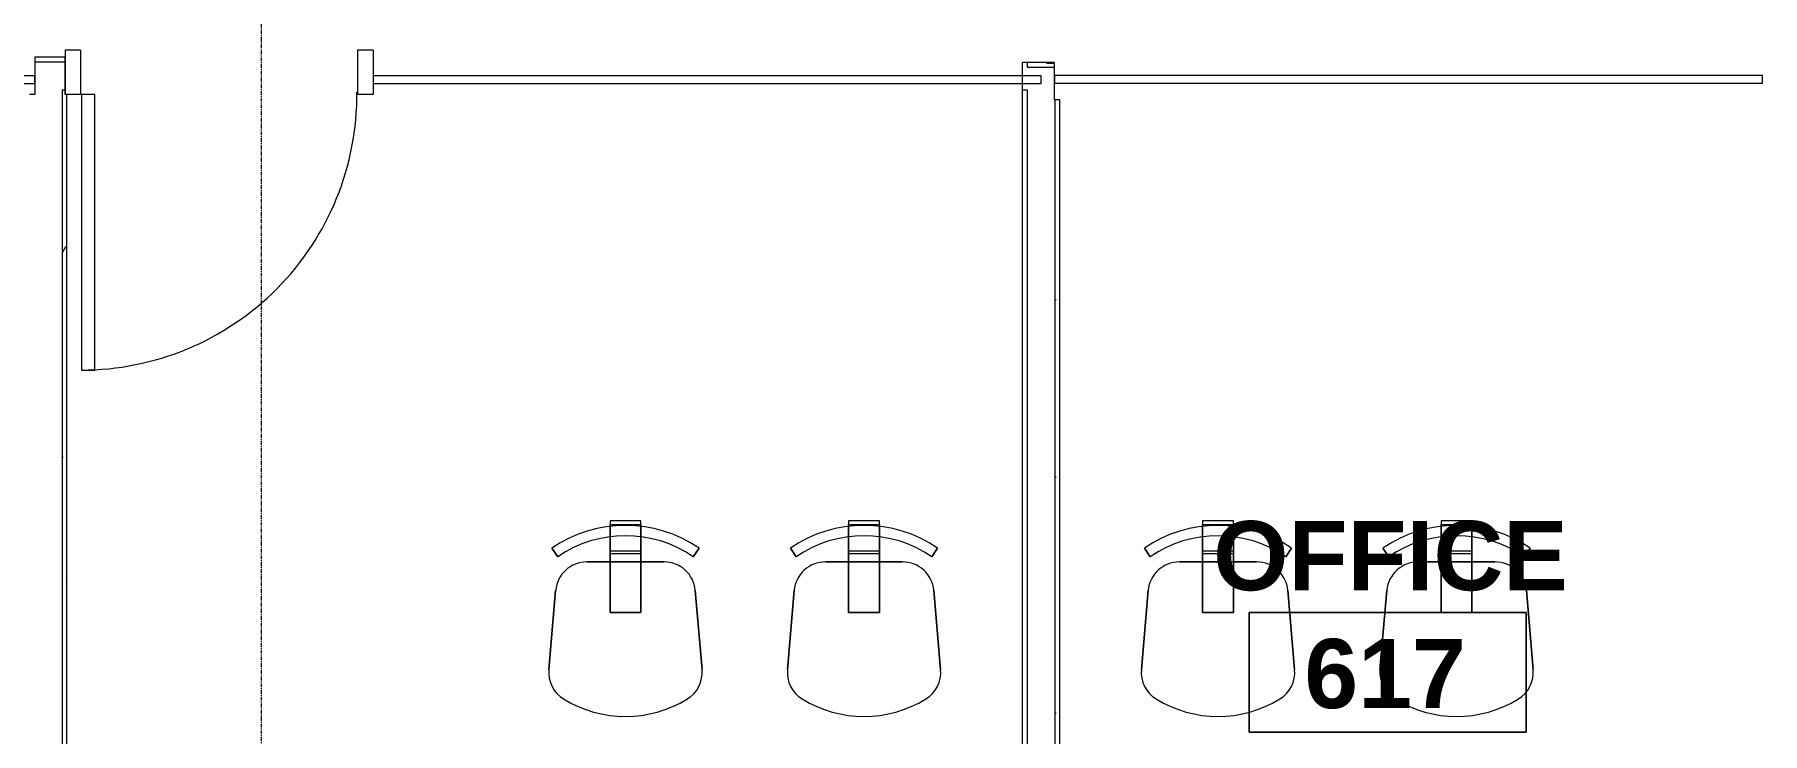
# Model space of a CAD drawing. Header units: inches. Extents: x 2468 to 4886, y -16 to 1381.
# Drawn here: x 3462.8 to 3687.3, y 419.8 to 510.6 of the extents above; entities that cross this region are included whole.
import ezdxf

# ---------------------------------------------------------------- set-up
doc = ezdxf.new("R2010")
doc.units = ezdxf.units.IN
doc.header["$MEASUREMENT"] = 0
doc.linetypes.add('Grid Line 1_2_', pattern=[0.875, 0.5, -0.125, 0.125, -0.125])
for name, color, linetype, lineweight in [('A-AREA-IDEN', 2, 'Continuous', 9), ('A-DOOR', 31, 'Continuous', 13), ('A-DOOR-FRAM', 31, 'Continuous', 20), ('A-GLAZ-CURT', 52, 'Continuous', 9), ('A-WALL', 113, 'Continuous', 13), ('A-WALL-PATT', 111, 'Continuous', 13), ('I-FURN', 30, 'Continuous', 9), ('I-WALL', 2, 'Continuous', 13), ('S-GRID', 1, 'Continuous', 9)]:
    doc.layers.add(name, color=color, linetype=linetype, lineweight=lineweight)
doc.styles.add('Swis721 Lt BT_B', font='', dxfattribs={"height": 9})
doc.styles.get('Swis721 Lt BT_B').set_extended_font_data('Swis721 Lt BT', bold=True)
pattern_1 = [(0, (0, 0), (30.72, 7.68), [1.267, -21.773, 1.267, -21.773, -122.88]), (0, (0, 0), (30.72, 7.68), [-46.08, 1.267, -44.813, 1.267, -21.773, -53.76]), (0, (0, 0), (30.72, 7.68), [-115.2, 1.267, -14.093, 1.267, -37.133]), (120, (11.52, 3.84), (-22.011075, 22.7643), [1.267, -21.773, 1.267, -21.773, -122.88]), (120, (11.52, 3.84), (-22.011075, 22.7643), [-46.08, 1.267, -44.813, 1.267, -21.773, -53.76]), (120, (11.52, 3.84), (-22.011075, 22.7643), [-115.2, 1.267, -14.093, 1.267, -37.133]), (240, (15.36, 19.2), (-8.708925, -30.4443), [1.267, -21.773, 1.267, -21.773, -122.88]), (240, (15.36, 19.2), (-8.708925, -30.4443), [-46.08, 1.267, -44.813, 1.267, -21.773, -53.76]), (240, (15.36, 19.2), (-8.708925, -30.4443), [-115.2, 1.267, -14.093, 1.267, -37.133])]

# ---------------------------------------------------------------- blocks, each defined once
blk = doc.blocks.new('System Panel - Glazed-6291164-6TH FLOOR POWER _ SIGNAL')
at = {"layer": 'A-GLAZ-CURT', "lineweight": 13}
for p, q in [((46, 0.5), (-46, 0.5)), ((-46, 0.5), (-46, -0.5)), ((46, -0.5), (46, 0.5)), ((-46, -0.5), (46, -0.5))]:
    blk.add_line(p, q, dxfattribs=at)
blk = doc.blocks.new('F-Chairs1 - Side 01-V31-6TH FLOOR POWER _ SIGNAL')
at = {"layer": 'I-FURN'}
for p, q in [((-9.07, 9.03), (-9.96, 19.32)), ((-9.96, 19.32), (-9.07, 9.03)), ((-9.07, 9.03), (-9.96, 19.32)), ((9.96, 19.32), (9.07, 9.03)), ((9.07, 9.03), (9.96, 19.32)), ((9.96, 19.32), (9.07, 9.03)), ((-2, 11.91), (-2, 5.32)), ((2, 11.91), (-2, 11.91)), ((-2, 11.91), (2, 11.91)), ((-2, 5.32), (-2, 11.91)), ((2, 11.91), (2, 5.32)), ((2, 5.32), (2, 11.91)), ((-9.57, 3.52), (-8.8, 4.64)), ((-8.8, 4.64), (-9.57, 3.52)), ((-9.57, 3.52), (-8.8, 4.64)), ((5.02, 5.32), (-5.02, 5.32)), ((-5.02, 5.32), (5.02, 5.32)), ((5.02, 5.32), (-5.02, 5.32)), ((-2, 5.32), (-2, 3.91)), ((-2, 4.21), (-2, 5.32)), ((2, 5.32), (2, 4.21)), ((2, 3.91), (2, 5.32)), ((8.8, 4.64), (9.57, 3.52)), ((9.57, 3.52), (8.8, 4.64)), ((8.8, 4.64), (9.57, 3.52)), ((2, 4.21), (-2, 4.21)), ((-2, 2.09), (-2, 4.21)), ((-2, 3.91), (-2, 2.09)), ((-2, 3.91), (2, 3.91)), ((2, 4.21), (2, 2.09)), ((2, 2.09), (2, 3.91)), ((-2, 2.09), (-2, 0.72)), ((-2, 0.72), (-2, 2.09)), ((-2, 0.72), (-2, 0)), ((-2, 0.46), (-2, 0.72)), ((2, 0.46), (-2, 0.46)), ((-2, 0.46), (-2, 0)), ((2, 0.46), (-2, 0.46)), ((2, 2.09), (2, 0.72)), ((2, 0.72), (2, 2.09)), ((2, 0.72), (2, 0.46)), ((2, 0), (2, 0.72)), ((2, 0), (2, 0.46)), ((-2, 0), (2, 0)), ((-2, 0), (2, 0))]:
    blk.add_line(p, q, dxfattribs=at)
for centre, radius, start, end in [((0, 10.06), 15.35, 58.407, 121.593), ((0, 10.06), 15.35, 58.407, 121.593), ((0, 10.06), 15.35, 58.407, 121.593), ((-5.91, 19.67), 4.06, 121.593, 184.9697), ((-5.91, 19.67), 4.06, 121.593, 184.9697), ((-5.91, 19.67), 4.06, 121.593, 184.9697), ((5.91, 19.67), 4.06, 355.0303, 58.407), ((5.91, 19.67), 4.06, 355.0303, 58.407), ((5.91, 19.67), 4.06, 355.0303, 58.407), ((-5.02, 9.38), 4.06, 184.9697, 270), ((-5.02, 9.38), 4.06, 184.9697, 270), ((-5.02, 9.38), 4.06, 184.9697, 270), ((5.02, 9.38), 4.06, 270, 355.0303), ((5.02, 9.38), 4.06, 270, 355.0303), ((5.02, 9.38), 4.06, 270, 355.0303), ((0, 17.51), 15.59, 235.6197, 304.3803), ((0, 17.51), 15.59, 235.6197, 304.3803), ((0, 17.51), 15.59, 235.6197, 304.3803), ((0, 17.51), 16.94, 235.6197, 304.3803), ((0, 17.51), 16.94, 235.6197, 304.3803), ((0, 17.51), 16.94, 235.6197, 304.3803)]:
    blk.add_arc(centre, radius, start, end, dxfattribs=at)
blk = doc.blocks.new('Single Flush - OTJ_SOLIDFLUSH_ALUM-6376844-6TH FLOOR POWER _ SIGNAL')
at = {"layer": 'A-DOOR', "lineweight": 20}
for p, q in [((16.15625, 38.25), (16.15625, 2.4375)), ((17.90625, 38.25), (16.15625, 38.25)), ((17.90625, 2.4375), (17.90625, 38.25)), ((16.15625, 2.4375), (17.90625, 2.4375))]:
    blk.add_line(p, q, dxfattribs=at)
at = {"layer": 'A-DOOR', "lineweight": 9}
blk.add_arc((17.90625, 2.4375), 35.8125, 90, 180.5, dxfattribs=at)
at = {"layer": 'A-DOOR-FRAM'}
for p, q in [((-20, -3.3125), (-20, 2.4375)), ((-20, 2.4375), (-18, 2.4375)), ((-18, -3.3125), (-18, 2.4375)), ((18.000004, -3.3125), (18.000004, 2.4375)), ((18.000004, 2.4375), (20.000004, 2.4375)), ((20.000004, -3.3125), (20.000004, 2.4375)), ((-20, -3.3125), (-18, -3.3125)), ((18.000004, -3.3125), (20.000004, -3.3125))]:
    blk.add_line(p, q, dxfattribs=at)
blk = doc.blocks.new('System Panel - Glazed-6291175-6TH FLOOR POWER _ SIGNAL')
at = {"layer": 'A-GLAZ-CURT', "lineweight": 13}
for p, q in [((43.4, 0.5), (-43.4, 0.5)), ((-43.4, 0.5), (-43.4, -0.5)), ((43.4, -0.5), (43.4, 0.5)), ((-43.4, -0.5), (43.4, -0.5))]:
    blk.add_line(p, q, dxfattribs=at)
blk = doc.blocks.new('F-Chairs1 - Side 01-5241002-6TH FLOOR POWER _ SIGNAL')
at = {"layer": 'I-FURN'}
for p, q in [((2, 0), (-2, 0)), ((-2, 0), (-2, -0.46)), ((2, 0), (-2, 0)), ((-2, 0), (-2, -0.72)), ((2, -0.46), (2, 0)), ((2, -0.72), (2, 0)), ((-2, -0.46), (2, -0.46)), ((-2, -0.46), (2, -0.46)), ((-2, -0.72), (-2, -0.46)), ((-2, -0.72), (-2, -2.09)), ((-2, -2.09), (-2, -0.72)), ((-2, -2.09), (-2, -3.91)), ((-2, -4.21), (-2, -2.09)), ((2, -0.46), (2, -0.72)), ((2, -0.72), (2, -2.09)), ((2, -2.09), (2, -0.72)), ((2, -2.09), (2, -4.21)), ((2, -3.91), (2, -2.09)), ((-9.57, -3.52), (-8.8, -4.64)), ((-9.57, -3.52), (-8.8, -4.64)), ((-8.8, -4.64), (-9.57, -3.52)), ((-2, -3.91), (-2, -5.32)), ((2, -3.91), (-2, -3.91)), ((-2, -4.21), (2, -4.21)), ((-2, -5.32), (-2, -4.21)), ((2, -5.32), (2, -3.91)), ((2, -4.21), (2, -5.32)), ((8.8, -4.64), (9.57, -3.52)), ((8.8, -4.64), (9.57, -3.52)), ((9.57, -3.52), (8.8, -4.64)), ((5.02, -5.32), (-5.02, -5.32)), ((5.02, -5.32), (-5.02, -5.32)), ((-5.02, -5.32), (5.02, -5.32)), ((-2, -5.32), (-2, -11.91)), ((-2, -11.91), (-2, -5.32)), ((2, -5.32), (2, -11.91)), ((2, -11.91), (2, -5.32)), ((-9.07, -9.03), (-9.96, -19.32)), ((-9.07, -9.03), (-9.96, -19.32)), ((-9.96, -19.32), (-9.07, -9.03)), ((9.96, -19.32), (9.07, -9.03)), ((9.96, -19.32), (9.07, -9.03)), ((9.07, -9.03), (9.96, -19.32)), ((2, -11.91), (-2, -11.91)), ((-2, -11.91), (2, -11.91))]:
    blk.add_line(p, q, dxfattribs=at)
for centre, radius, start, end in [((0, -17.51), 16.94, 55.6197, 124.3803), ((0, -17.51), 16.94, 55.6197, 124.3803), ((0, -17.51), 16.94, 55.6197, 124.3803), ((0, -17.51), 15.59, 55.6197, 124.3803), ((0, -17.51), 15.59, 55.6197, 124.3803), ((0, -17.51), 15.59, 55.6197, 124.3803), ((-5.02, -9.38), 4.06, 90, 175.0303), ((-5.02, -9.38), 4.06, 90, 175.0303), ((-5.02, -9.38), 4.06, 90, 175.0303), ((5.02, -9.38), 4.06, 4.9697, 90), ((5.02, -9.38), 4.06, 4.9697, 90), ((5.02, -9.38), 4.06, 4.9697, 90), ((-5.91, -19.67), 4.06, 175.0303, 238.407), ((-5.91, -19.67), 4.06, 175.0303, 238.407), ((-5.91, -19.67), 4.06, 175.0303, 238.407), ((5.91, -19.67), 4.06, 301.593, 4.9697), ((5.91, -19.67), 4.06, 301.593, 4.9697), ((5.91, -19.67), 4.06, 301.593, 4.9697), ((0, -10.06), 15.35, 238.407, 301.593), ((0, -10.06), 15.35, 238.407, 301.593), ((0, -10.06), 15.35, 238.407, 301.593)]:
    blk.add_arc(centre, radius, start, end, dxfattribs=at)
blk = doc.blocks.new('System Panel - Glazed-6377837-6TH FLOOR POWER _ SIGNAL')
at = {"layer": 'A-GLAZ-CURT', "lineweight": 13}
for p, q in [((31.58, 0.5), (-71.67, 0.5)), ((-71.67, 0.5), (-71.67, -0.5)), ((31.58, -0.5), (31.58, 0.5)), ((71.67, 0.5), (71.58, 0.5)), ((71.58, 0.5), (71.58, -0.5)), ((71.67, -0.5), (71.67, 0.5)), ((-71.67, -0.5), (31.58, -0.5)), ((71.58, -0.5), (71.67, -0.5))]:
    blk.add_line(p, q, dxfattribs=at)
blk = doc.blocks.new('Room Tag - Room Name and Number-3379422-6TH FLOOR POWER _ SIGNAL')
at = {"layer": 'A-AREA-IDEN'}
for p, q in [((-0.1881, -0.1636), (-0.1881, -0.0018)), ((-0.1881, -0.0018), (0.1869, -0.0018)), ((0.1869, -0.0018), (-0.1881, -0.0018)), ((-0.1881, -0.0018), (-0.1881, -0.1636)), ((0.1869, -0.0018), (0.1869, -0.1636)), ((0.1869, -0.1636), (0.1869, -0.0018)), ((0.1869, -0.1636), (-0.1881, -0.1636)), ((-0.1881, -0.1636), (0.1869, -0.1636))]:
    blk.add_line(p, q, dxfattribs=at)

msp = doc.modelspace()

# ---------------------------------------------------------------- hatches: boundary and pattern name
at = {"layer": 'A-WALL-PATT', "lineweight": 9}
h = msp.add_hatch(dxfattribs=at)
h.set_pattern_fill('FP_1', color=256, style=0, pattern_type=2)
h.set_pattern_definition(pattern_1)
h.paths.add_polyline_path([(3734.48, 506.38), (3734.48, 507), (3727.3, 507), (3727.3, 506.38), (3733.86, 506.38)], flags=0)
h.paths.add_polyline_path([(3591.73, 506.38), (3595.3, 506.38), (3595.3, 507), (3591.73, 507)], flags=0)
h = msp.add_hatch(dxfattribs=at)
h.set_pattern_fill('FP_1', color=256, style=0, pattern_type=2)
h.set_pattern_definition(pattern_1)
h.paths.add_polyline_path([(3591.73, 330.39), (3591.73, 331.57), (3591.11, 331.57), (3591.11, 330.39)], flags=0)
h.paths.add_polyline_path([(3591.11, 419.57), (3591.73, 419.57), (3591.73, 503.44), (3591.11, 503.44), (3591.11, 429.67)], flags=0)
h = msp.add_hatch(dxfattribs=at)
h.set_pattern_fill('FP_1', color=256, style=0, pattern_type=2)
h.set_pattern_definition(pattern_1)
h.paths.add_polyline_path([(3466.98, 330.25), (3466.98, 352.38), (3466.36, 352.38), (3466.36, 330.25)], flags=0)
h.paths.add_polyline_path([(3466.75, 354), (3466.98, 354), (3466.98, 502.81), (3466.36, 502.81), (3466.36, 354)], flags=0)
h = msp.add_hatch(dxfattribs=at)
h.set_pattern_fill('FP_1', color=256, style=0, pattern_type=2)
h.set_pattern_definition(pattern_1)
h.paths.add_polyline_path([(3595.36, 330.39), (3595.98, 330.39), (3595.98, 331.57), (3595.36, 331.57)], flags=0)
h.paths.add_polyline_path([(3595.98, 419.57), (3595.98, 502.13), (3595.36, 502.13), (3595.36, 419.57)], flags=0)

# ---------------------------------------------------------------- linework, layer by layer
at = {"layer": 'A-WALL'}
for p, q in [((3462.8, 507.06), (3466.75, 507.06)), ((3591.73, 507), (3591.73, 506.38)), ((3591.73, 506.38), (3595.3, 506.38)), ((3466.36, 503.44), (3466.36, 354)), ((3466.36, 503.44), (3466.75, 503.44)), ((3591.11, 503.44), (3591.73, 503.44)), ((3591.73, 503.44), (3591.73, 330.39)), ((3595.36, 502.13), (3595.36, 330.39))]:
    msp.add_line(p, q, dxfattribs=at)
at = {"layer": 'I-WALL'}
for p, q in [((3466.75, 507.69), (3462.8, 507.69)), ((3462.8, 507.69), (3462.8, 502.81)), ((3466.75, 502.81), (3466.75, 507.69)), ((3595.3, 507), (3591.11, 507)), ((3591.11, 507), (3591.11, 330.39)), ((3595.3, 502.13), (3595.3, 507)), ((3462.8, 502.81), (3462.11, 502.81)), ((3466.98, 502.81), (3466.75, 502.81)), ((3466.98, 354.63), (3466.98, 502.81)), ((3595.98, 502.13), (3595.3, 502.13)), ((3595.98, 330.39), (3595.98, 502.13))]:
    msp.add_line(p, q, dxfattribs=at)
at = {"layer": 'S-GRID', "linetype": 'Grid Line 1_2_'}
msp.add_line((3492.25, -16.1), (3492.25, 1356.78), dxfattribs=at)

# ---------------------------------------------------------------- block references
at = {"layer": 'A-AREA-IDEN', "xscale": 95.99999999999994, "yscale": 95.99999999999994, "zscale": 95.99999999999994}
msp.add_blockref('Room Tag - Room Name and Number-3379422-6TH FLOOR POWER _ SIGNAL', (3638.66, 435.65), dxfattribs=at)
at = {"layer": 'A-DOOR', "rotation": 180}
msp.add_blockref('Single Flush - OTJ_SOLIDFLUSH_ALUM-6376844-6TH FLOOR POWER _ SIGNAL', (3486.75, 505.25), dxfattribs=at)
at = {"layer": 'A-GLAZ-CURT', "rotation": 180}
for name, p in [('System Panel - Glazed-6377837-6TH FLOOR POWER _ SIGNAL', (3391.12, 504.75)), ('System Panel - Glazed-6291164-6TH FLOOR POWER _ SIGNAL', (3641.3, 504.78))]:
    msp.add_blockref(name, p, dxfattribs=at)
at = {"layer": 'A-GLAZ-CURT'}
msp.add_blockref('System Panel - Glazed-6291175-6TH FLOOR POWER _ SIGNAL', (3550.15, 504.75), dxfattribs=at)
at = {"layer": 'I-FURN'}
for p in [(3539.55, 447.38), (3570.55, 447.38)]:
    msp.add_blockref('F-Chairs1 - Side 01-5241002-6TH FLOOR POWER _ SIGNAL', p, dxfattribs=at)
at = {"layer": 'I-FURN', "rotation": 180}
for p in [(3616.55, 447.38), (3647.55, 447.38)]:
    msp.add_blockref('F-Chairs1 - Side 01-V31-6TH FLOOR POWER _ SIGNAL', p, dxfattribs=at)

# ---------------------------------------------------------------- texts
at = {"layer": 'A-AREA-IDEN', "char_height": 9, "attachment_point": 1, "style": 'Swis721 Lt BT_B'}
for s, insert, width in [('OFFICE', (3615.92, 447.37), 54.843), ('617', (3627.77, 432.05), 25.452)]:
    msp.add_mtext(s, dxfattribs=dict(at, insert=insert, width=width))

doc.saveas('drawing.dxf')
